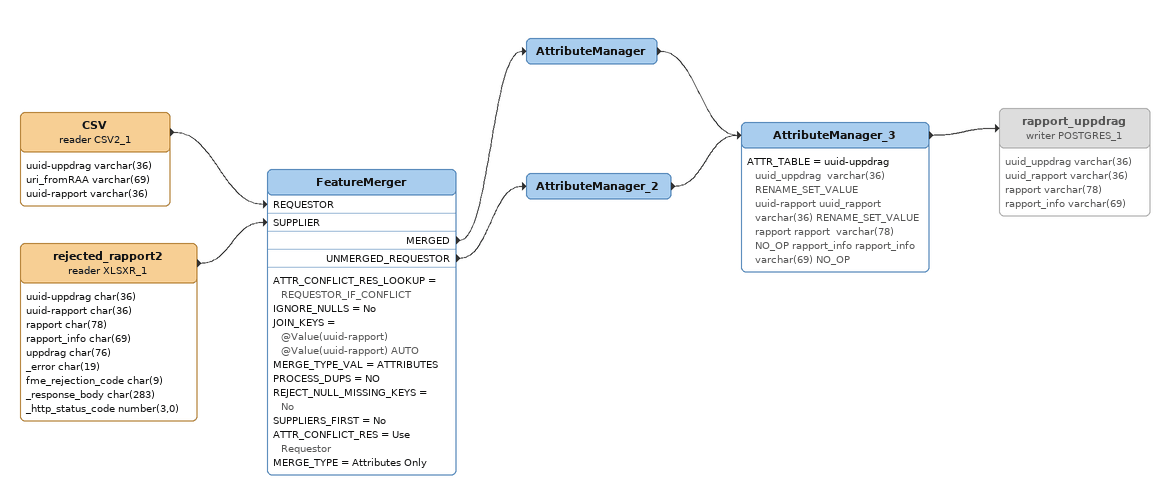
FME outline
CSV (reader CSV2_1)
    attributes: uuid-uppdrag varchar(36), uri_fromRAA varchar(69), uuid-rapport varchar(36)
    -> FeatureMerger [REQUESTOR]
rejected_rapport2 (reader XLSXR_1)
    attributes: uuid-uppdrag char(36), uuid-rapport char(36), rapport char(78), rapport_info char(69), uppdrag char(76), _error char(19), fme_rejection_code char(9), _response_body char(283), _http_status_code number(3,0)
    -> FeatureMerger [SUPPLIER]
FeatureMerger
    ATTR_CONFLICT_RES_LOOKUP = REQUESTOR_IF_CONFLICT
    IGNORE_NULLS = No
    JOIN_KEYS = @Value(uuid-rapport) @Value(uuid-rapport) AUTO
    MERGE_TYPE_VAL = ATTRIBUTES
    PROCESS_DUPS = NO
    REJECT_NULL_MISSING_KEYS = No
    SUPPLIERS_FIRST = No
    ATTR_CONFLICT_RES = Use Requestor
    MERGE_TYPE = Attributes Only
    MERGED -> AttributeManager
    UNMERGED_REQUESTOR -> AttributeManager_2
AttributeManager
    -> AttributeManager_3
AttributeManager_2
    -> AttributeManager_3
AttributeManager_3
    ATTR_TABLE = uuid-uppdrag uuid_uppdrag  varchar(36) RENAME_SET_VALUE uuid-rapport uuid_rapport  varchar(36) RENAME_SET_VALUE rapport rapport  varchar(78) NO_OP rapport_info rapport_info  varchar(69) NO_OP
    -> rapport_uppdrag (writer POSTGRES_1)
rapport_uppdrag (writer POSTGRES_1) [off]
    attributes: uuid_uppdrag varchar(36), uuid_rapport varchar(36), rapport varchar(78), rapport_info varchar(69)
